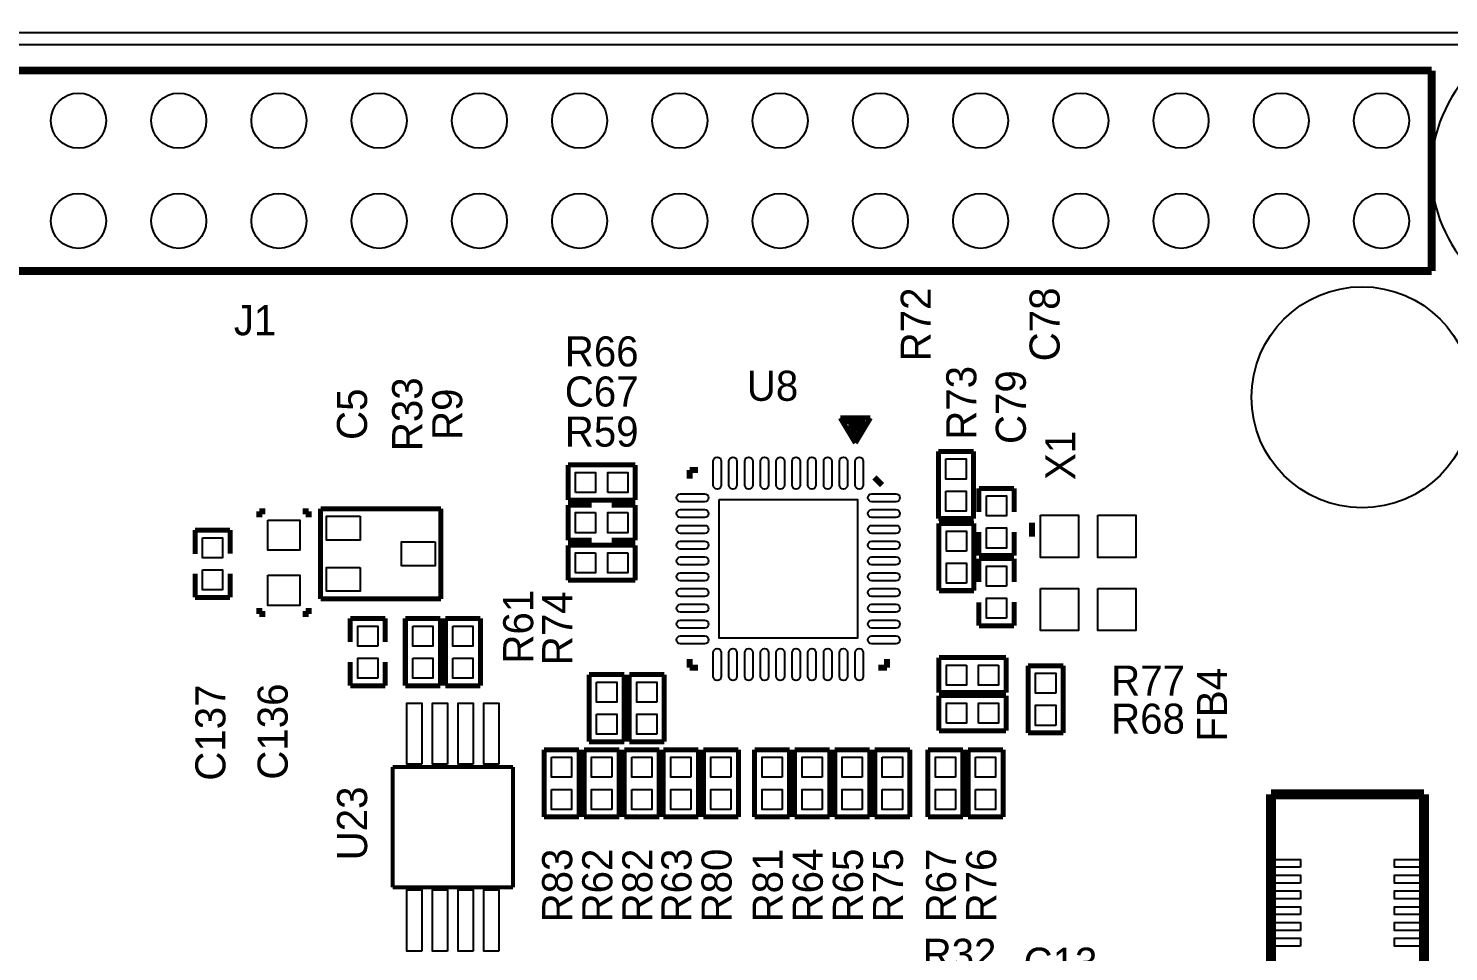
# Model space of a CAD drawing. Extents: x -68.5 to 22.8, y 26 to 103.8.
# Drawn here: x -45.64 to -9.65, y 80.45 to 103.83 of the extents above; entities that cross this region are included whole.
import ezdxf
from ezdxf.enums import TextEntityAlignment as Align

# ---------------------------------------------------------------- set-up
doc = ezdxf.new("R2010")
doc.units = 0
for name, color, linetype in [('BG_OUTLINE', 2, 'CONTINUOUS'), ('PG_SILKSCREEN_TOP', 7, 'CONTINUOUS'), ('PIN_TOP', 84, 'CONTINUOUS'), ('RD_SILKSCREEN_TOP', 7, 'CONTINUOUS'), ('RKI_ALL', 1, 'CONTINUOUS'), ('RKO_ALL', 1, 'CONTINUOUS')]:
    doc.layers.add(name, color=color, linetype=linetype)

msp = doc.modelspace()

# ---------------------------------------------------------------- linework, layer by layer
at = {"layer": 'BG_OUTLINE'}
msp.add_lwpolyline([(-66.983102, 103.72598), (16.016986, 103.72598, -0.414199), (17.016984, 102.725982), (17.016984, 29.726128, -0.414243), (16.016986, 28.725876), (-41.66616, 28.725876)], format="xyb", dxfattribs=at)
at = {"layer": 'PG_SILKSCREEN_TOP'}
for points, const_width in [([(-10.083038, 102.766114), (-60.883038, 102.766114)], 0.199898), ([(-10.083038, 97.686114), (-10.083038, 102.766114)], 0.199898), ([(-60.883038, 97.686114), (-10.083038, 97.686114)], 0.199898), ([(-25.066752, 93.965776), (-24.939752, 93.965776)], 0.127), ([(-24.685752, 93.330776), (-25.066752, 93.965776)], 0.127), ([(-25.066752, 93.965776), (-24.304752, 93.965776)], 0.127), ([(-24.939752, 93.965776), (-24.939752, 93.864176)], 0.127), ([(-24.304752, 93.965776), (-24.685752, 93.330776)], 0.127), ([(-24.939752, 93.864176), (-24.431752, 93.864176)], 0.127), ([(-24.863552, 93.762576), (-24.812752, 93.686376)], 0.127), ([(-24.482552, 93.762576), (-24.863552, 93.762576)], 0.127), ([(-24.812752, 93.686376), (-24.533352, 93.686376)], 0.127), ([(-24.787352, 93.610176), (-24.660352, 93.610176)], 0.127), ([(-24.685752, 93.457776), (-24.787352, 93.610176)], 0.127), ([(-24.533352, 93.686376), (-24.685752, 93.457776)], 0.127), ([(-24.431752, 93.864176), (-24.482552, 93.762576)], 0.127), ([(-22.5806, 93.1164), (-21.6916, 93.1164)], 0.127), ([(-22.5806, 91.4146), (-22.5806, 93.1164)], 0.127), ([(-21.6916, 93.1164), (-21.6916, 91.4146)], 0.127), ([(-31.9659, 92.7735), (-30.2641, 92.7735)], 0.127), ([(-31.9659, 91.8845), (-31.9659, 92.7735)], 0.127), ([(-30.2641, 92.7735), (-30.2641, 91.8845)], 0.127), ([(-28.887674, 92.643198), (-28.887674, 92.429076)], 0.1524), ([(-28.673552, 92.643198), (-28.887674, 92.643198)], 0.1524), ([(-24.01062, 92.266008), (-24.20112, 92.456508)], 0.1524), ([(-21.554186, 92.180664), (-20.665186, 92.180664)], 0.127), ([(-21.554186, 91.579954), (-21.554186, 92.180664)], 0.127), ([(-20.665186, 92.180664), (-20.665186, 91.583764)], 0.127), ([(-30.2641, 91.8845), (-31.9659, 91.8845)], 0.127), ([(-31.9659, 91.7575), (-31.369, 91.7575)], 0.127), ([(-31.9659, 90.8685), (-31.9659, 91.7575)], 0.127), ([(-30.86481, 91.7575), (-30.2641, 91.7575)], 0.127), ([(-30.2641, 91.7575), (-30.2641, 90.8685)], 0.127), ([(-39.640256, 91.595956), (-39.792656, 91.595956)], 0.1524), ([(-39.792656, 91.595956), (-39.792656, 91.443556)], 0.1524), ([(-38.693344, 91.595956), (-38.540944, 91.595956)], 0.1524), ([(-38.540944, 91.595956), (-38.540944, 91.443556)], 0.1524), ([(-38.23716, 91.66606), (-38.23716, 89.38006)], 0.127), ([(-35.18916, 91.66606), (-38.23716, 91.66606)], 0.127), ([(-35.18916, 89.38006), (-35.18916, 91.66606)], 0.127), ([(-21.6916, 91.4146), (-22.5806, 91.4146)], 0.127), ([(-41.41978, 91.1225), (-40.53078, 91.1225)], 0.127), ([(-41.41978, 90.52179), (-41.41978, 91.1225)], 0.127), ([(-40.53078, 91.1225), (-40.53078, 90.5256)], 0.127), ([(-22.570186, 89.589864), (-22.570186, 91.291664)], 0.127), ([(-22.570186, 91.291664), (-21.681186, 91.291664)], 0.127), ([(-21.681186, 91.291664), (-21.681186, 89.589864)], 0.127), ([(-21.554186, 90.478864), (-21.554186, 91.075764)], 0.127), ([(-20.665186, 91.075764), (-20.665186, 90.478864)], 0.127), ([(-20.207986, 91.309444), (-20.207986, 90.953844)], 0.1524), ([(-31.369, 90.8685), (-31.9659, 90.8685)], 0.127), ([(-31.9659, 90.7415), (-30.2641, 90.7415)], 0.127), ([(-31.9659, 89.8525), (-31.9659, 90.7415)], 0.127), ([(-30.2641, 90.8685), (-30.861, 90.8685)], 0.127), ([(-30.2641, 90.7415), (-30.2641, 89.8525)], 0.127), ([(-20.665186, 90.478864), (-21.554186, 90.478864)], 0.127), ([(-21.554186, 90.402664), (-20.665186, 90.402664)], 0.127), ([(-21.554186, 89.805764), (-21.554186, 90.402664)], 0.127), ([(-20.665186, 90.402664), (-20.665186, 89.805764)], 0.127), ([(-41.41978, 89.4207), (-41.41978, 90.0176)], 0.127), ([(-40.53078, 90.0176), (-40.53078, 89.4207)], 0.127), ([(-30.2641, 89.8525), (-31.9659, 89.8525)], 0.127), ([(-21.681186, 89.589864), (-22.570186, 89.589864)], 0.127), ([(-40.53078, 89.4207), (-41.41978, 89.4207)], 0.127), ([(-38.23716, 89.38006), (-35.18916, 89.38006)], 0.127), ([(-21.554186, 88.700864), (-21.554186, 89.297764)], 0.127), ([(-20.665186, 89.301574), (-20.665186, 88.700864)], 0.127), ([(-39.792656, 88.998044), (-39.792656, 89.150444)], 0.1524), ([(-39.640256, 88.998044), (-39.792656, 88.998044)], 0.1524), ([(-38.693344, 88.998044), (-38.540944, 88.998044)], 0.1524), ([(-38.540944, 88.998044), (-38.540944, 89.150444)], 0.1524), ([(-37.48786, 88.88476), (-36.59886, 88.88476)], 0.127), ([(-37.48786, 88.28786), (-37.48786, 88.88476)], 0.127), ([(-36.59886, 88.88476), (-36.59886, 88.28786)], 0.127), ([(-36.09086, 88.88476), (-35.20186, 88.88476)], 0.127), ([(-36.09086, 87.18296), (-36.09086, 88.88476)], 0.127), ([(-35.20186, 88.88476), (-35.20186, 87.18296)], 0.127), ([(-35.07486, 88.88476), (-34.18586, 88.88476)], 0.127), ([(-35.07486, 87.18296), (-35.07486, 88.88476)], 0.127), ([(-34.18586, 88.88476), (-34.18586, 87.18296)], 0.127), ([(-20.665186, 88.700864), (-21.554186, 88.700864)], 0.127), ([(-37.48786, 87.18296), (-37.48786, 87.77986)], 0.127), ([(-36.59886, 87.78367), (-36.59886, 87.18296)], 0.127), ([(-28.887674, 87.857076), (-28.887674, 87.642954)], 0.1524), ([(-23.88743, 87.642954), (-23.88743, 87.857076)], 0.1524), ([(-22.5679, 87.8967), (-20.8661, 87.8967)], 0.127), ([(-22.5679, 87.0077), (-22.5679, 87.8967)], 0.127), ([(-20.8661, 87.8967), (-20.8661, 87.0077)], 0.127), ([(-31.4325, 87.4649), (-30.5435, 87.4649)], 0.127), ([(-31.4325, 85.7631), (-31.4325, 87.4649)], 0.127), ([(-30.5435, 87.4649), (-30.5435, 85.7631)], 0.127), ([(-30.4165, 85.7631), (-30.4165, 87.4649)], 0.127), ([(-30.4165, 87.4649), (-29.5275, 87.4649)], 0.127), ([(-29.5275, 87.4649), (-29.5275, 85.7631)], 0.127), ([(-28.887674, 87.642954), (-28.673552, 87.642954)], 0.1524), ([(-24.101552, 87.642954), (-23.88743, 87.642954)], 0.1524), ([(-20.3073, 85.98662), (-20.3073, 87.68842)], 0.127), ([(-20.3073, 87.68842), (-19.4183, 87.68842)], 0.127), ([(-19.4183, 87.68842), (-19.4183, 85.98662)], 0.127), ([(-36.59886, 87.18296), (-37.48786, 87.18296)], 0.127), ([(-35.20186, 87.18296), (-36.09086, 87.18296)], 0.127), ([(-34.18586, 87.18296), (-35.07486, 87.18296)], 0.127), ([(-20.8661, 87.0077), (-22.5679, 87.0077)], 0.127), ([(-22.5679, 86.9315), (-20.8661, 86.9315)], 0.127), ([(-22.5679, 86.0425), (-22.5679, 86.9315)], 0.127), ([(-20.8661, 86.9315), (-20.8661, 86.0425)], 0.127), ([(-20.8661, 86.0425), (-22.5679, 86.0425)], 0.127), ([(-19.4183, 85.98662), (-20.3073, 85.98662)], 0.127), ([(-30.5435, 85.7631), (-31.4325, 85.7631)], 0.127), ([(-29.5275, 85.7631), (-30.4165, 85.7631)], 0.127), ([(-32.5755, 85.5599), (-31.6865, 85.5599)], 0.127), ([(-32.5755, 83.8581), (-32.5755, 85.5599)], 0.127), ([(-31.6865, 85.5599), (-31.6865, 83.8581)], 0.127), ([(-31.5595, 83.8581), (-31.5595, 85.5599)], 0.127), ([(-31.5595, 85.5599), (-30.6705, 85.5599)], 0.127), ([(-30.6705, 85.5599), (-30.6705, 83.8581)], 0.127), ([(-30.5435, 85.5599), (-29.6545, 85.5599)], 0.127), ([(-30.5435, 83.8581), (-30.5435, 85.5599)], 0.127), ([(-29.6545, 85.5599), (-29.6545, 83.8581)], 0.127), ([(-29.5529, 83.8581), (-29.5529, 85.5599)], 0.127), ([(-29.5529, 85.5599), (-28.6639, 85.5599)], 0.127), ([(-28.6639, 85.5599), (-28.6639, 83.8581)], 0.127), ([(-28.5369, 83.8581), (-28.5369, 85.5599)], 0.127), ([(-28.5369, 85.5599), (-27.6479, 85.5599)], 0.127), ([(-27.6479, 85.5599), (-27.6479, 83.8581)], 0.127), ([(-27.2415, 83.8581), (-27.2415, 85.5599)], 0.127), ([(-27.2415, 85.5599), (-26.3525, 85.5599)], 0.127), ([(-26.3525, 85.5599), (-26.3525, 83.8581)], 0.127), ([(-26.2255, 83.8581), (-26.2255, 85.5599)], 0.127), ([(-26.2255, 85.5599), (-25.3365, 85.5599)], 0.127), ([(-25.3365, 85.5599), (-25.3365, 83.8581)], 0.127), ([(-25.2095, 83.8581), (-25.2095, 85.5599)], 0.127), ([(-25.2095, 85.5599), (-24.3205, 85.5599)], 0.127), ([(-24.3205, 85.5599), (-24.3205, 83.8581)], 0.127), ([(-24.1935, 85.5599), (-23.3045, 85.5599)], 0.127), ([(-24.1935, 83.8581), (-24.1935, 85.5599)], 0.127), ([(-23.3045, 85.5599), (-23.3045, 83.8581)], 0.127), ([(-22.8473, 83.8581), (-22.8473, 85.5599)], 0.127), ([(-22.8473, 85.5599), (-21.9583, 85.5599)], 0.127), ([(-21.9583, 85.5599), (-21.9583, 83.8581)], 0.127), ([(-21.8313, 85.5599), (-20.9423, 85.5599)], 0.127), ([(-21.8313, 83.8581), (-21.8313, 85.5599)], 0.127), ([(-20.9423, 85.5599), (-20.9423, 83.8581)], 0.127), ([(-36.40836, 85.12556), (-36.40836, 82.07756)], 0.1016), ([(-33.36036, 85.12556), (-36.40836, 85.12556)], 0.1016), ([(-33.36036, 82.07756), (-33.36036, 85.12556)], 0.1016), ([(-14.153896, 84.432648), (-10.273792, 84.432648)], 0.254), ([(-14.153896, 61.332872), (-14.153896, 84.432648)], 0.254), ([(-10.273792, 84.432648), (-10.273792, 61.332872)], 0.254), ([(-31.6865, 83.8581), (-32.5755, 83.8581)], 0.127), ([(-30.6705, 83.8581), (-31.5595, 83.8581)], 0.127), ([(-29.6545, 83.8581), (-30.5435, 83.8581)], 0.127), ([(-28.6639, 83.8581), (-29.5529, 83.8581)], 0.127), ([(-27.6479, 83.8581), (-28.5369, 83.8581)], 0.127), ([(-26.3525, 83.8581), (-27.2415, 83.8581)], 0.127), ([(-25.3365, 83.8581), (-26.2255, 83.8581)], 0.127), ([(-24.3205, 83.8581), (-25.2095, 83.8581)], 0.127), ([(-23.3045, 83.8581), (-24.1935, 83.8581)], 0.127), ([(-21.9583, 83.8581), (-22.8473, 83.8581)], 0.127), ([(-20.9423, 83.8581), (-21.8313, 83.8581)], 0.127), ([(-36.40836, 82.07756), (-33.36036, 82.07756)], 0.1016)]:
    msp.add_lwpolyline(points, dxfattribs=dict(at, const_width=const_width))
at = {"layer": 'PIN_TOP'}
for points in [[(-28.28925, 92.263214), (-28.28925, 92.872814, -1), (-28.08605, 92.872814), (-28.08605, 92.263214, -1)], [(-27.8892, 92.263214), (-27.8892, 92.872814, -1), (-27.686, 92.872814), (-27.686, 92.263214, -1)], [(-27.48915, 92.263214), (-27.48915, 92.872814, -1), (-27.28595, 92.872814), (-27.28595, 92.263214, -1)], [(-27.0891, 92.263214), (-27.0891, 92.872814, -1), (-26.8859, 92.872814), (-26.8859, 92.263214, -1)], [(-26.68905, 92.263214), (-26.68905, 92.872814, -1), (-26.48585, 92.872814), (-26.48585, 92.263214, -1)], [(-26.289254, 92.263214), (-26.289254, 92.872814, -1), (-26.086054, 92.872814), (-26.086054, 92.263214, -1)], [(-25.889204, 92.263214), (-25.889204, 92.872814, -1), (-25.686004, 92.872814), (-25.686004, 92.263214, -1)], [(-25.489154, 92.263214), (-25.489154, 92.872814, -1), (-25.285954, 92.872814), (-25.285954, 92.263214, -1)], [(-25.089104, 92.263214), (-25.089104, 92.872814, -1), (-24.885904, 92.872814), (-24.885904, 92.263214, -1)], [(-24.689054, 92.263214), (-24.689054, 92.872814, -1), (-24.485854, 92.872814), (-24.485854, 92.263214, -1)], [(-28.50769, 91.841574), (-29.11729, 91.841574, -1), (-29.11729, 92.044774), (-28.50769, 92.044774, -1)], [(-23.657814, 91.841574), (-24.267414, 91.841574, -1), (-24.267414, 92.044774), (-23.657814, 92.044774, -1)], [(-28.50769, 91.441524), (-29.11729, 91.441524, -1), (-29.11729, 91.644724), (-28.50769, 91.644724, -1)], [(-23.657814, 91.441524), (-24.267414, 91.441524, -1), (-24.267414, 91.644724), (-23.657814, 91.644724, -1)], [(-28.50769, 91.041474), (-29.11729, 91.041474, -1), (-29.11729, 91.244674), (-28.50769, 91.244674, -1)], [(-23.657814, 91.041474), (-24.267414, 91.041474, -1), (-24.267414, 91.244674), (-23.657814, 91.244674, -1)], [(-28.50769, 90.641424), (-29.11729, 90.641424, -1), (-29.11729, 90.844624), (-28.50769, 90.844624, -1)], [(-23.657814, 90.641424), (-24.267414, 90.641424, -1), (-24.267414, 90.844624), (-23.657814, 90.844624, -1)], [(-28.50769, 90.241374), (-29.11729, 90.241374, -1), (-29.11729, 90.444574), (-28.50769, 90.444574, -1)], [(-23.657814, 90.241374), (-24.267414, 90.241374, -1), (-24.267414, 90.444574), (-23.657814, 90.444574, -1)], [(-28.50769, 89.841578), (-29.11729, 89.841578, -1), (-29.11729, 90.044778), (-28.50769, 90.044778, -1)], [(-23.657814, 89.841578), (-24.267414, 89.841578, -1), (-24.267414, 90.044778), (-23.657814, 90.044778, -1)], [(-28.50769, 89.441528), (-29.11729, 89.441528, -1), (-29.11729, 89.644728), (-28.50769, 89.644728, -1)], [(-23.657814, 89.441528), (-24.267414, 89.441528, -1), (-24.267414, 89.644728), (-23.657814, 89.644728, -1)], [(-28.50769, 89.041478), (-29.11729, 89.041478, -1), (-29.11729, 89.244678), (-28.50769, 89.244678, -1)], [(-23.657814, 89.041478), (-24.267414, 89.041478, -1), (-24.267414, 89.244678), (-23.657814, 89.244678, -1)], [(-28.50769, 88.641428), (-29.11729, 88.641428, -1), (-29.11729, 88.844628), (-28.50769, 88.844628, -1)], [(-23.657814, 88.641428), (-24.267414, 88.641428, -1), (-24.267414, 88.844628), (-23.657814, 88.844628, -1)], [(-28.50769, 88.241378), (-29.11729, 88.241378, -1), (-29.11729, 88.444578), (-28.50769, 88.444578, -1)], [(-23.657814, 88.241378), (-24.267414, 88.241378, -1), (-24.267414, 88.444578), (-23.657814, 88.444578, -1)], [(-28.28925, 87.413338), (-28.28925, 88.022938, -1), (-28.08605, 88.022938), (-28.08605, 87.413338, -1)], [(-27.8892, 87.413338), (-27.8892, 88.022938, -1), (-27.686, 88.022938), (-27.686, 87.413338, -1)], [(-27.48915, 87.413338), (-27.48915, 88.022938, -1), (-27.28595, 88.022938), (-27.28595, 87.413338, -1)], [(-27.0891, 87.413338), (-27.0891, 88.022938, -1), (-26.8859, 88.022938), (-26.8859, 87.413338, -1)], [(-26.68905, 87.413338), (-26.68905, 88.022938, -1), (-26.48585, 88.022938), (-26.48585, 87.413338, -1)], [(-26.289254, 87.413338), (-26.289254, 88.022938, -1), (-26.086054, 88.022938), (-26.086054, 87.413338, -1)], [(-25.889204, 87.413338), (-25.889204, 88.022938, -1), (-25.686004, 88.022938), (-25.686004, 87.413338, -1)], [(-25.489154, 87.413338), (-25.489154, 88.022938, -1), (-25.285954, 88.022938), (-25.285954, 87.413338, -1)], [(-25.089104, 87.413338), (-25.089104, 88.022938, -1), (-24.885904, 88.022938), (-24.885904, 87.413338, -1)], [(-24.689054, 87.413338), (-24.689054, 88.022938, -1), (-24.485854, 88.022938), (-24.485854, 87.413338, -1)]]:
    msp.add_lwpolyline(points, format="xyb", close=True, dxfattribs=at)
for points in [[(-22.3901, 92.9259), (-21.8821, 92.9259), (-21.8821, 92.4179), (-22.3901, 92.4179)], [(-31.7754, 92.075), (-31.7754, 92.583), (-31.2674, 92.583), (-31.2674, 92.075)], [(-30.9626, 92.075), (-30.9626, 92.583), (-30.4546, 92.583), (-30.4546, 92.075)], [(-28.140152, 91.895676), (-24.634952, 91.895676), (-24.634952, 88.390476), (-28.140152, 88.390476)], [(-22.3901, 92.1131), (-21.8821, 92.1131), (-21.8821, 91.6051), (-22.3901, 91.6051)], [(-21.363686, 91.990164), (-20.855686, 91.990164), (-20.855686, 91.482164), (-21.363686, 91.482164)], [(-37.238178, 91.47302), (-37.238178, 90.873072), (-38.088062, 90.873072), (-38.088062, 91.47302)], [(-31.2674, 91.567), (-31.2674, 91.059), (-31.7754, 91.059), (-31.7754, 91.567)], [(-30.4546, 91.567), (-30.4546, 91.059), (-30.9626, 91.059), (-30.9626, 91.567)], [(-19.99488, 91.499436), (-19.02968, 91.499436), (-19.02968, 90.432636), (-19.99488, 90.432636)], [(-18.541492, 91.499436), (-17.576292, 91.499436), (-17.576292, 90.432636), (-18.541492, 90.432636)], [(-39.5732, 91.3765), (-38.7604, 91.3765), (-38.7604, 90.6145), (-39.5732, 90.6145)], [(-21.871686, 90.593164), (-22.379686, 90.593164), (-22.379686, 91.101164), (-21.871686, 91.101164)], [(-21.363686, 91.177364), (-20.855686, 91.177364), (-20.855686, 90.669364), (-21.363686, 90.669364)], [(-41.22928, 90.932), (-40.72128, 90.932), (-40.72128, 90.424), (-41.22928, 90.424)], [(-35.338258, 90.823034), (-35.338258, 90.223086), (-36.188142, 90.223086), (-36.188142, 90.823034)], [(-31.2674, 90.551), (-31.2674, 90.043), (-31.7754, 90.043), (-31.7754, 90.551)], [(-30.4546, 90.551), (-30.4546, 90.043), (-30.9626, 90.043), (-30.9626, 90.551)], [(-41.22928, 90.1192), (-40.72128, 90.1192), (-40.72128, 89.6112), (-41.22928, 89.6112)], [(-39.5732, 89.9795), (-38.7604, 89.9795), (-38.7604, 89.2175), (-39.5732, 89.2175)], [(-37.238178, 90.173048), (-37.238178, 89.5731), (-38.088062, 89.5731), (-38.088062, 90.173048)], [(-21.871686, 89.780364), (-22.379686, 89.780364), (-22.379686, 90.288364), (-21.871686, 90.288364)], [(-20.855686, 89.704164), (-21.363686, 89.704164), (-21.363686, 90.212164), (-20.855686, 90.212164)], [(-19.99488, 89.646252), (-19.02968, 89.646252), (-19.02968, 88.579452), (-19.99488, 88.579452)], [(-18.541492, 89.646252), (-17.576292, 89.646252), (-17.576292, 88.579452), (-18.541492, 88.579452)], [(-20.855686, 88.891364), (-21.363686, 88.891364), (-21.363686, 89.399364), (-20.855686, 89.399364)], [(-36.78936, 88.18626), (-37.29736, 88.18626), (-37.29736, 88.69426), (-36.78936, 88.69426)], [(-35.90036, 88.69426), (-35.39236, 88.69426), (-35.39236, 88.18626), (-35.90036, 88.18626)], [(-34.88436, 88.69426), (-34.37636, 88.69426), (-34.37636, 88.18626), (-34.88436, 88.18626)], [(-36.78936, 87.37346), (-37.29736, 87.37346), (-37.29736, 87.88146), (-36.78936, 87.88146)], [(-35.90036, 87.88146), (-35.39236, 87.88146), (-35.39236, 87.37346), (-35.90036, 87.37346)], [(-34.88436, 87.88146), (-34.37636, 87.88146), (-34.37636, 87.37346), (-34.88436, 87.37346)], [(-21.8694, 87.7062), (-21.8694, 87.1982), (-22.3774, 87.1982), (-22.3774, 87.7062)], [(-21.0566, 87.7062), (-21.0566, 87.1982), (-21.5646, 87.1982), (-21.5646, 87.7062)], [(-19.6088, 86.98992), (-20.1168, 86.98992), (-20.1168, 87.49792), (-19.6088, 87.49792)], [(-31.242, 87.2744), (-30.734, 87.2744), (-30.734, 86.7664), (-31.242, 86.7664)], [(-29.718, 86.7664), (-30.226, 86.7664), (-30.226, 87.2744), (-29.718, 87.2744)], [(-35.668966, 85.193886), (-36.049966, 85.193886), (-36.049966, 86.743286), (-35.668966, 86.743286)], [(-35.01898, 85.193886), (-35.39998, 85.193886), (-35.39998, 86.743286), (-35.01898, 86.743286)], [(-34.36874, 85.193886), (-34.74974, 85.193886), (-34.74974, 86.743286), (-34.36874, 86.743286)], [(-33.718754, 85.193886), (-34.099754, 85.193886), (-34.099754, 86.743286), (-33.718754, 86.743286)], [(-22.3774, 86.233), (-22.3774, 86.741), (-21.8694, 86.741), (-21.8694, 86.233)], [(-21.5646, 86.233), (-21.5646, 86.741), (-21.0566, 86.741), (-21.0566, 86.233)], [(-31.242, 86.4616), (-30.734, 86.4616), (-30.734, 85.9536), (-31.242, 85.9536)], [(-29.718, 85.9536), (-30.226, 85.9536), (-30.226, 86.4616), (-29.718, 86.4616)], [(-19.6088, 86.17712), (-20.1168, 86.17712), (-20.1168, 86.68512), (-19.6088, 86.68512)], [(-32.385, 85.3694), (-31.877, 85.3694), (-31.877, 84.8614), (-32.385, 84.8614)], [(-30.861, 84.8614), (-31.369, 84.8614), (-31.369, 85.3694), (-30.861, 85.3694)], [(-30.353, 85.3694), (-29.845, 85.3694), (-29.845, 84.8614), (-30.353, 84.8614)], [(-28.8544, 84.8614), (-29.3624, 84.8614), (-29.3624, 85.3694), (-28.8544, 85.3694)], [(-27.8384, 84.8614), (-28.3464, 84.8614), (-28.3464, 85.3694), (-27.8384, 85.3694)], [(-26.543, 84.8614), (-27.051, 84.8614), (-27.051, 85.3694), (-26.543, 85.3694)], [(-25.527, 84.8614), (-26.035, 84.8614), (-26.035, 85.3694), (-25.527, 85.3694)], [(-24.511, 84.8614), (-25.019, 84.8614), (-25.019, 85.3694), (-24.511, 85.3694)], [(-24.003, 85.3694), (-23.495, 85.3694), (-23.495, 84.8614), (-24.003, 84.8614)], [(-22.1488, 84.8614), (-22.6568, 84.8614), (-22.6568, 85.3694), (-22.1488, 85.3694)], [(-21.6408, 85.3694), (-21.1328, 85.3694), (-21.1328, 84.8614), (-21.6408, 84.8614)], [(-32.385, 84.5566), (-31.877, 84.5566), (-31.877, 84.0486), (-32.385, 84.0486)], [(-30.861, 84.0486), (-31.369, 84.0486), (-31.369, 84.5566), (-30.861, 84.5566)], [(-30.353, 84.5566), (-29.845, 84.5566), (-29.845, 84.0486), (-30.353, 84.0486)], [(-28.8544, 84.0486), (-29.3624, 84.0486), (-29.3624, 84.5566), (-28.8544, 84.5566)], [(-27.8384, 84.0486), (-28.3464, 84.0486), (-28.3464, 84.5566), (-27.8384, 84.5566)], [(-26.543, 84.0486), (-27.051, 84.0486), (-27.051, 84.5566), (-26.543, 84.5566)], [(-25.527, 84.0486), (-26.035, 84.0486), (-26.035, 84.5566), (-25.527, 84.5566)], [(-24.511, 84.0486), (-25.019, 84.0486), (-25.019, 84.5566), (-24.511, 84.5566)], [(-24.003, 84.5566), (-23.495, 84.5566), (-23.495, 84.0486), (-24.003, 84.0486)], [(-22.1488, 84.0486), (-22.6568, 84.0486), (-22.6568, 84.5566), (-22.1488, 84.5566)], [(-21.6408, 84.5566), (-21.1328, 84.5566), (-21.1328, 84.0486), (-21.6408, 84.0486)], [(-13.403834, 82.582893), (-14.103858, 82.582893), (-14.103858, 82.782791), (-13.403834, 82.782791)], [(-10.32383, 82.582893), (-11.023854, 82.582893), (-11.023854, 82.782791), (-10.32383, 82.782791)], [(-13.403834, 82.182843), (-14.103858, 82.182843), (-14.103858, 82.382741), (-13.403834, 82.382741)], [(-10.32383, 82.182843), (-11.023854, 82.182843), (-11.023854, 82.382741), (-10.32383, 82.382741)], [(-35.668966, 80.459834), (-36.049966, 80.459834), (-36.049966, 82.009234), (-35.668966, 82.009234)], [(-35.01898, 80.459834), (-35.39998, 80.459834), (-35.39998, 82.009234), (-35.01898, 82.009234)], [(-34.36874, 80.459834), (-34.74974, 80.459834), (-34.74974, 82.009234), (-34.36874, 82.009234)], [(-33.718754, 80.459834), (-34.099754, 80.459834), (-34.099754, 82.009234), (-33.718754, 82.009234)], [(-13.403834, 81.782793), (-14.103858, 81.782793), (-14.103858, 81.982691), (-13.403834, 81.982691)], [(-10.32383, 81.782793), (-11.023854, 81.782793), (-11.023854, 81.982691), (-10.32383, 81.982691)], [(-13.403834, 81.382743), (-14.103858, 81.382743), (-14.103858, 81.582641), (-13.403834, 81.582641)], [(-10.32383, 81.382743), (-11.023854, 81.382743), (-11.023854, 81.582641), (-10.32383, 81.582641)], [(-13.403834, 80.982693), (-14.103858, 80.982693), (-14.103858, 81.182591), (-13.403834, 81.182591)], [(-10.32383, 80.982693), (-11.023854, 80.982693), (-11.023854, 81.182591), (-10.32383, 81.182591)], [(-13.403834, 80.582897), (-14.103858, 80.582897), (-14.103858, 80.782795), (-13.403834, 80.782795)], [(-10.32383, 80.582897), (-11.023854, 80.582897), (-11.023854, 80.782795), (-10.32383, 80.782795)]]:
    msp.add_lwpolyline(points, close=True, dxfattribs=at)
for centre, radius in [((-44.373038, 101.496114), 0.6985), ((-41.833038, 101.496114), 0.6985), ((-39.293038, 101.496114), 0.6985), ((-36.753038, 101.496114), 0.6985), ((-34.213038, 101.496114), 0.6985), ((-31.673038, 101.496114), 0.6985), ((-29.133038, 101.496114), 0.6985), ((-26.593038, 101.496114), 0.6985), ((-24.053038, 101.496114), 0.6985), ((-21.513038, 101.496114), 0.6985), ((-18.973038, 101.496114), 0.6985), ((-16.433038, 101.496114), 0.6985), ((-13.893038, 101.496114), 0.6985), ((-11.353038, 101.496114), 0.6985), ((-44.373038, 98.956114), 0.6985), ((-41.833038, 98.956114), 0.6985), ((-39.293038, 98.956114), 0.6985), ((-36.753038, 98.956114), 0.6985), ((-34.213038, 98.956114), 0.6985), ((-31.673038, 98.956114), 0.6985), ((-29.133038, 98.956114), 0.6985), ((-26.593038, 98.956114), 0.6985), ((-24.053038, 98.956114), 0.6985), ((-21.513038, 98.956114), 0.6985), ((-18.973038, 98.956114), 0.6985), ((-16.433038, 98.956114), 0.6985), ((-13.893038, 98.956114), 0.6985), ((-11.353038, 98.956114), 0.6985), ((-11.845798, 94.488), 2.80035)]:
    msp.add_circle(centre, radius, dxfattribs=at)
at = {"layer": 'RKI_ALL'}
msp.add_lwpolyline([(16.712184, 29.726128, -0.414256), (16.016986, 29.030676), (-42.456354, 29.030676), (-42.456354, 29.830776), (-48.066198, 29.830776), (-48.066198, 29.030676), (-66.983102, 29.030676, -0.414321), (-67.6783, 29.726128), (-67.6783, 102.725982, -0.414214), (-66.983102, 103.42118), (16.016986, 103.42118, -0.414192), (16.712184, 102.725982)], format="xyb", close=True, dxfattribs=at)
at = {"layer": 'RKO_ALL'}
msp.add_lwpolyline([(-2.876296, 100.226114, 1), (-10.089896, 100.225911, 1)], format="xyb", close=True, dxfattribs=at)

# ---------------------------------------------------------------- texts
at = {"layer": 'RD_SILKSCREEN_TOP'}
for s, p in [('R72', (-22.77364, 96.33458)), ('C78', (-19.50974, 96.33458)), ('R73', (-21.620226, 94.347284)), ('C79', (-20.36572, 94.23908)), ('C5', (-37.060886, 94.05874)), ('R33', (-35.663886, 94.05874)), ('R9', (-34.647886, 94.05874)), ('X1', (-19.1135, 93.0148)), ('R61', (-32.84982, 88.67648)), ('R74', (-31.86176, 88.63584)), ('FB4', (-15.265146, 86.69782)), ('C137', (-40.65016, 85.99424)), ('C136', (-39.072566, 86.01964)), ('U23', (-37.0586, 83.693)), ('R83', (-31.86176, 82.12074)), ('R62', (-30.84576, 82.12074)), ('R82', (-29.82976, 82.12074)), ('R63', (-28.83916, 82.12074)), ('R80', (-27.82316, 82.12074)), ('R81', (-26.52776, 82.12074)), ('R64', (-25.51176, 82.12074)), ('R65', (-24.49576, 82.12074)), ('R75', (-23.47976, 82.12074)), ('R67', (-22.13356, 82.12074)), ('R76', (-21.11756, 82.12074))]:
    msp.add_text(s, height=0.762, rotation=90, dxfattribs=at).set_placement(p, align=Align.CENTER)
for s, p in [('J1', (-39.89832, 96.06026)), ('R66', (-31.115, 95.27032)), ('C67', (-31.115, 94.25432)), ('U8', (-26.7843, 94.3991)), ('R59', (-31.115, 93.23832)), ('R77', (-17.26946, 86.9315)), ('R68', (-17.26946, 85.9663)), ('R32', (-22.0472, 80.01)), ('C13', (-19.48688, 79.78394))]:
    msp.add_text(s, height=0.762, dxfattribs=at).set_placement(p, align=Align.CENTER)

doc.saveas('drawing.dxf')
